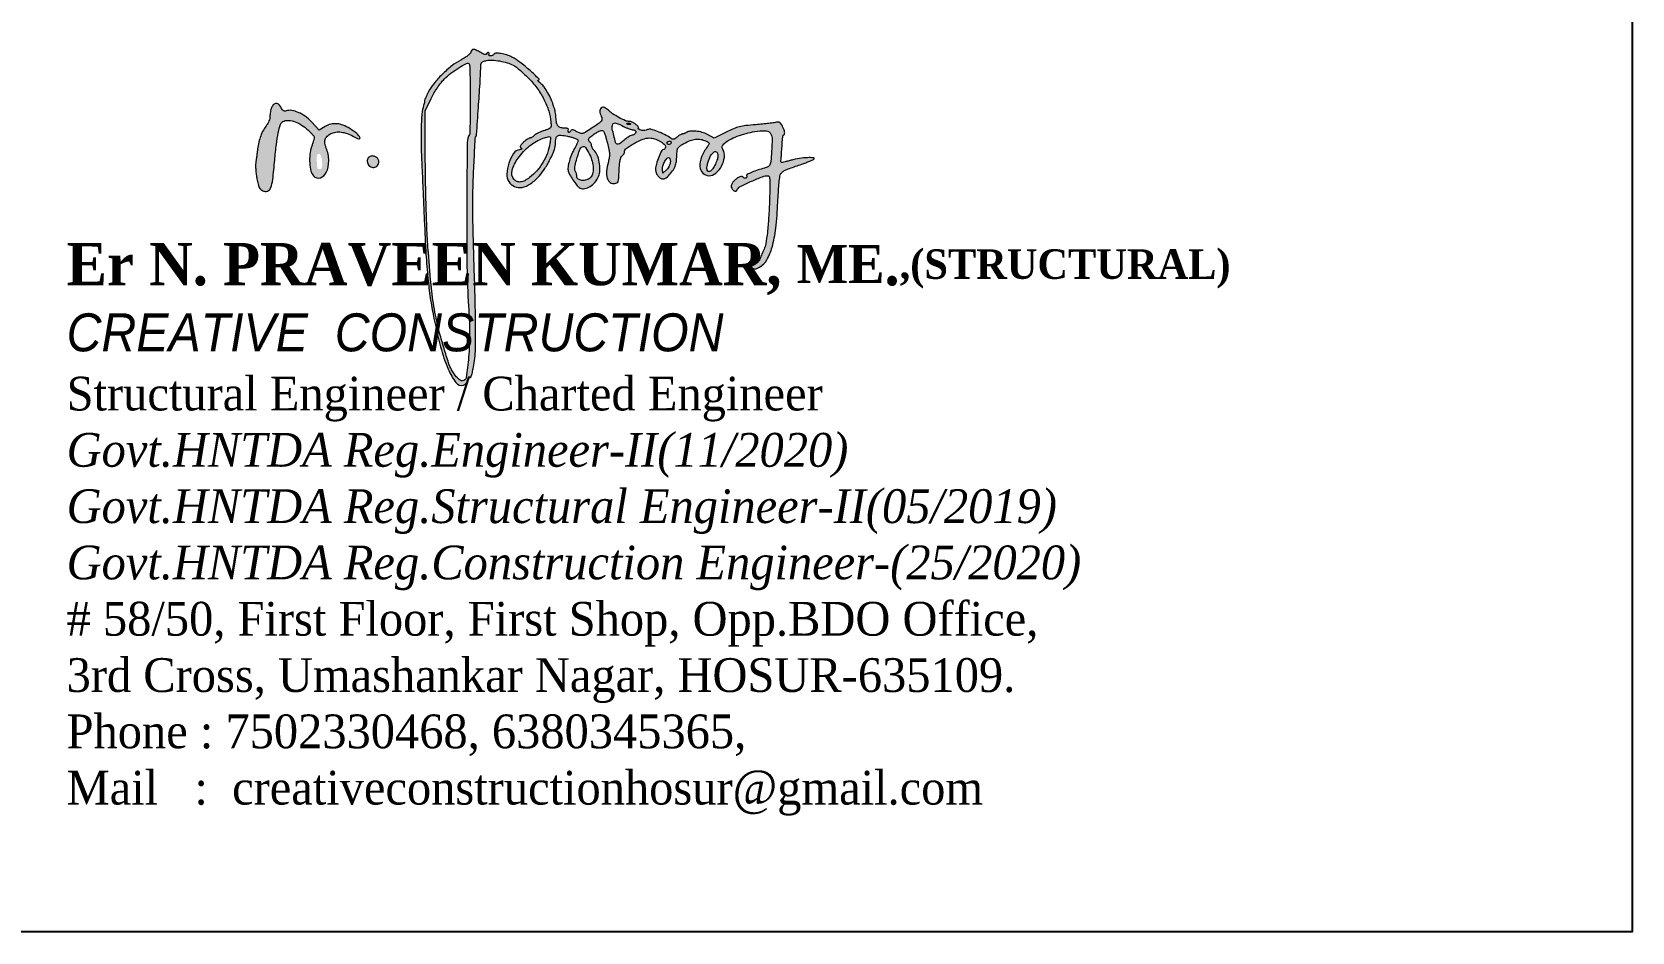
# Model space of a CAD drawing. Header units: metres. Extents: x -1560950 to -1560484, y 42726 to 42890.
# Drawn here: x -1560516.85 to -1560483.54, y 42771.28 to 42790.01 of the extents above; entities that cross this region are included whole.
import ezdxf

# ---------------------------------------------------------------- set-up
doc = ezdxf.new("R2010")
doc.units = ezdxf.units.M
doc.header["$LTSCALE"] = 750
doc.header["$MEASUREMENT"] = 0
doc.layers.get('0').update_dxf_attribs({"lineweight": 5})
doc.layers.add('FLOOR-GROUND', color=40, linetype='Continuous')
doc.layers.add('LOCATION_PLAN', color=7, linetype='Continuous', lineweight=0)
doc.styles.add('style1', font='romans.shx', dxfattribs={"width": 0.95, "height": 200})

# ---------------------------------------------------------------- blocks, each defined once
blk = doc.blocks.new('A$C22BC7C6B')
at = {"layer": 'FLOOR-GROUND', "ltscale": 0.25}
h = blk.add_hatch(color=215, dxfattribs=at)
h.dxf.hatch_style = 1
h.paths.add_polyline_path([(1.385, 15.39, -0.024363), (1.518, 15.89, -0.195166), (1.667, 16.07, -0.122927), (1.958, 16.143, -0.073481), (2.312, 16.091, -0.061312), (2.698, 15.922, -0.043716), (3.082, 15.646, -0.011654), (3.27, 15.476, -0.016507), (3.429, 15.315, -0.012583), (3.551, 15.177, -0.175888), (3.573, 15.116, -0.061547), (3.565, 15.05, -0.006493), (3.525, 14.899, -0.00795), (3.472, 14.721, -0.006301), (3.41, 14.53, 0.057403), (3.309, 14.065, 0.042048), (3.301, 13.536, 0.043), (3.376, 13.057, 0.124287), (3.532, 12.762, 0.288476), (3.945, 12.647, 0.217271), (4.308, 12.963, 0.110727), (4.46, 13.689, 0.095106), (4.302, 14.455, -0.057885), (4.219, 14.746, -0.120955), (4.237, 14.979, -0.127028), (4.36, 15.17, -0.067334), (4.592, 15.333, -0.085381), (4.885, 15.426, -0.065372), (5.222, 15.428, -0.057808), (5.586, 15.338, -0.043048), (5.961, 15.161, 0.056246), (6.29, 15.016, 0.651042), (6.359, 15.094, 0.116025), (6.164, 15.341, 0.027736), (5.735, 15.647, 0.049267), (5.334, 15.848, 0.071712), (4.949, 15.935, 0.078647), (4.582, 15.907, 0.074871), (4.235, 15.767), (3.874, 15.554), (3.399, 16.054, 0.044769), (3.014, 16.391, 0.054906), (2.599, 16.629, 0.063105), (2.202, 16.746, 0.11724), (1.869, 16.721, -0.080741), (1.771, 16.707, -0.136973), (1.692, 16.73, -0.107742), (1.624, 16.797, -0.038649), (1.558, 16.916, 0.101242), (1.424, 17.1, 0.187068), (1.255, 17.165, 0.195076), (1.091, 17.099, 0.109637), (0.97, 16.916, 0.028827), (0.933, 16.798, 0.016962), (0.902, 16.654, 0.017137), (0.88, 16.506, 0.027921), (0.873, 16.38, -0.057773), (0.858, 16.254, -0.03242), (0.813, 16.106, -0.031914), (0.748, 15.961, -0.044639), (0.67, 15.842, 0.040816), (0.473, 15.544, 0.034629), (0.314, 15.202, 0.032853), (0.197, 14.822, 0.028731), (0.124, 14.412, -0.001679), (0.098, 14.198, -0.001209), (0.067, 13.959, -0.00122), (0.037, 13.732, -0.002643), (0.012, 13.558, 0.039157), (0, 13.376, 0.014602), (0.01, 13.119, 0.014364), (0.038, 12.838, 0.016872), (0.081, 12.574, 0.014595), (0.153, 12.258, 0.05047), (0.225, 12.061, 0.079478), (0.315, 11.934, 0.09319), (0.435, 11.849, 0.191225), (0.721, 11.835, 0.221276), (0.917, 12.022, 0.064023), (1.044, 12.537, 0.007396), (1.165, 13.723, -0.009291), (1.265, 14.681, -0.021923)])
h.paths.add_polyline_path([(3.811, 14.092, -0.284834), (3.918, 14.077, -0.121705), (3.966, 14.012, -0.031605), (4.009, 13.887, -0.030223), (4.041, 13.735, -0.026816), (4.056, 13.574, -0.018804), (4.056, 13.381, -0.071407), (4.035, 13.262, -0.13978), (3.99, 13.197, -0.175285), (3.922, 13.173, -0.047882), (3.865, 13.178, -0.063404), (3.814, 13.195, -0.078644), (3.779, 13.219, -0.177919), (3.765, 13.248, -0.011684), (3.724, 13.734, -0.061099), (3.74, 14.001, -0.247541)], flags=16)
h.paths.add_polyline_path([(7.316, 13.927, 0.119256), (7.126, 13.973, 0.063258), (7.02, 13.959, 0.084958), (6.932, 13.92, 0.0895), (6.865, 13.855, 0.078839), (6.821, 13.768, 0.180532), (6.834, 13.508, 0.175612), (7.015, 13.316, 0.188584), (7.266, 13.292, 0.198377), (7.459, 13.445, 0.131431), (7.505, 13.626, 0.138603), (7.453, 13.801, 0.13394)])
h.paths.add_polyline_path([(14.336, 20.073, 0.080215), (14.436, 20.103, 0.053267), (14.489, 20.136, 0.088975), (14.525, 20.176, -0.267468), (14.644, 20.24, -0.033705), (14.948, 20.211, -0.036095), (15.299, 20.127, -0.03961), (15.623, 19.995, -0.048341), (16.103, 19.693, -0.017643), (16.721, 19.178, -0.013829), (17.256, 18.673, -0.668426), (17.214, 18.573, 0.589544), (17.206, 18.558, 0.046673), (17.24, 18.515, 0.027013), (17.306, 18.451, 0.012428), (17.397, 18.375, -0.076878), (17.578, 18.182, -0.018465), (17.811, 17.81, -0.019438), (18.019, 17.415, -0.056189), (18.12, 17.123, 0.021064), (18.133, 17.074, 0.008305), (18.155, 17.008, 0.008205), (18.182, 16.938, 0.015903), (18.225, 16.837, -0.016572), (18.263, 16.649, -0.012517), (18.286, 16.487, -0.012316), (18.301, 16.323, 0.026653), (18.342, 15.984, 0.115478), (18.421, 15.8, 0.164686), (18.557, 15.704, 0.071102), (18.779, 15.673, -0.024145), (18.891, 15.667, -0.040811), (18.983, 15.651, -0.067656), (19.064, 15.617, 0.038662), (19.05, 15.472, 0.189955), (19.073, 15.411, 0.405796), (19.115, 15.408, 0.074993), (19.173, 15.473, -0.105833), (19.266, 15.567, -0.14048), (19.398, 15.543, -0.014179), (19.576, 15.45, 0.038402), (19.778, 15.355, 0.147104), (19.915, 15.346, 0.081777), (20.077, 15.412, 0.007105), (20.452, 15.649, 0.007171), (20.892, 15.946, 0.067291), (21.06, 16.099, 0.178878), (21.106, 16.23, 0.120071), (21.066, 16.386, -0.094663), (20.971, 16.691, -0.250613), (21.052, 16.896, -0.282593), (21.256, 16.927, -0.106446), (21.502, 16.755, 0.061967), (21.745, 16.55, 0.021573), (22.14, 16.318, 0.019607), (22.543, 16.123, 0.103148), (22.782, 16.073, -0.113038), (22.949, 16.035, -0.044734), (23.153, 15.913, -0.043594), (23.316, 15.771, -0.342817), (23.326, 15.677, 0.422796), (23.346, 15.597, 0.086314), (23.5, 15.54, 0.061796), (23.711, 15.528, 0.106522), (23.88, 15.576, -0.190562), (24.072, 15.599, -0.023433), (24.482, 15.468, -0.027954), (24.922, 15.276, -0.038364), (25.292, 15.052, 0.057268), (25.387, 14.999, 0.137713), (25.467, 14.99, 0.11328), (25.549, 15.023, 0.03222), (25.658, 15.11, -0.024988), (25.744, 15.179, -0.023754), (25.837, 15.241, -0.034302), (25.961, 15.305, 0.047218), (26.049, 15.321, 0.019257), (26.118, 15.344, 0.019243), (26.185, 15.372, 0.031537), (26.239, 15.401, -0.117277), (26.482, 15.483, -0.046074), (26.838, 15.483, -0.044643), (27.216, 15.413, -0.060374), (27.538, 15.281), (27.935, 15.057), (28.679, 15.428, -0.016182), (29.127, 15.634, -0.0381), (29.475, 15.75, -0.033062), (29.865, 15.821, -0.009664), (30.473, 15.879, 0.004382), (30.891, 15.914, 0.005461), (31.277, 15.954, 0.004485), (31.602, 15.995, 0.041748), (31.739, 16.025, -0.082543), (31.857, 16.041, -0.158254), (31.947, 16.009, -0.097501), (32.028, 15.916, -0.020285), (32.13, 15.723, -0.020147), (32.2, 15.557, -0.050515), (32.234, 15.431, -0.11482), (32.225, 15.301, 0.27975), (32.124, 15.165, 0.004599), (32.061, 14.406, 0.003833), (32.009, 13.639, 0.521419), (32.086, 13.573, 0.001548), (32.27, 13.618, 0.002887), (32.458, 13.666, 0.001964), (32.673, 13.723, -0.028359), (33.14, 13.82, -0.025871), (33.631, 13.868, -0.032313), (33.991, 13.861, -0.649916), (34.018, 13.784, -0.082239), (33.95, 13.738, -0.007325), (33.76, 13.656, -0.009399), (33.529, 13.565, -0.007193), (33.273, 13.473, 0.003137), (32.531, 13.215, 0.031363), (32.229, 13.086, 0.081222), (32.069, 12.97, 0.104562), (31.971, 12.817, 0.063571), (31.934, 12.666, 0.004636), (31.891, 12.238, 0.006415), (31.851, 11.724, 0.004812), (31.82, 11.158, -0.016395), (31.694, 9.568, -0.040729), (31.471, 8.423, -0.058638), (31.148, 7.641, -0.143011), (30.708, 7.208, -0.019822), (30.538, 7.125, -0.070355), (30.422, 7.092, -0.115582), (30.334, 7.101, -0.115225), (30.258, 7.147, -0.119939), (30.206, 7.234, -0.198204), (30.27, 7.308, -0.024902), (30.391, 7.361, 0.075075), (30.5, 7.422, 0.047428), (30.606, 7.523, 0.044715), (30.698, 7.649, 0.0459), (30.766, 7.789, -0.006061), (30.82, 7.93, -0.005268), (30.88, 8.075, -0.005309), (30.937, 8.206, -0.015534), (30.98, 8.294, 0.081912), (31.088, 8.619, 0.011643), (31.182, 9.317, 0.011869), (31.261, 10.215, 0.006867), (31.315, 11.298, 0.002832), (31.341, 12.133, 0.023043), (31.332, 12.515, 0.057199), (31.296, 12.713, 0.329995), (31.216, 12.773, 0.092695), (30.882, 12.71, 0.01193), (30.207, 12.43, 0.009153), (29.534, 12.117, 0.157623), (29.361, 11.95, -0.041519), (29.291, 11.849, -0.362055), (29.193, 11.828, -0.054122), (29.116, 11.879, -0.094995), (29.011, 12.006, -0.14291), (28.981, 12.145, -0.121392), (29.029, 12.295, -0.058474), (29.156, 12.455, -0.040026), (29.332, 12.605, -0.067828), (29.502, 12.696, -0.101131), (29.641, 12.718, -0.246984), (29.727, 12.667, 0.096365), (29.757, 12.634, 0.20019), (29.841, 12.613, 0.101778), (29.881, 12.628, 0.19138), (29.934, 12.693, 0.240627), (29.927, 12.765, -0.448912), (29.947, 12.841, -0.01543), (30.247, 12.981, -0.022257), (30.614, 13.12, -0.020845), (30.999, 13.229, 0.064202), (31.221, 13.313, 0.167917), (31.336, 13.437, 0.079605), (31.395, 13.665, 0.007693), (31.442, 14.236, 0.018944), (31.465, 15.054, 0.174322), (31.343, 15.382, 0.22554), (31.058, 15.512, 0.033381), (30.412, 15.458, 0.028335), (29.881, 15.346, 0.025114), (29.344, 15.172, 0.025827), (28.878, 14.966, 0.07079), (28.583, 14.761, 0.033535), (28.482, 14.653, 0.101896), (28.436, 14.565, 0.126944), (28.434, 14.477, 0.066805), (28.472, 14.375, -0.153143), (28.561, 13.903, -0.093635), (28.391, 13.358, -0.096524), (28.04, 12.926, -0.175775), (27.618, 12.773, -0.205862), (27.243, 12.934, -0.179536), (27.074, 13.329, -0.110387), (27.175, 13.912, -0.060358), (27.532, 14.548, 0.027199), (27.626, 14.691, 0.251078), (27.628, 14.762, 0.168743), (27.568, 14.821, 0.011598), (27.349, 14.918, 0.073089), (27.046, 14.996, 0.070667), (26.73, 14.984, 0.059635), (26.386, 14.879, 0.033447), (25.998, 14.675, 0.032638), (25.832, 14.558, 0.086948), (25.737, 14.448, 0.093811), (25.688, 14.319, 0.042266), (25.673, 14.137, -0.014352), (25.669, 13.985, -0.009117), (25.655, 13.809, -0.009157), (25.636, 13.636, -0.016726), (25.613, 13.496, -0.085939), (25.506, 13.22, -0.039795), (25.281, 12.905, -0.03763), (25.026, 12.645, -0.182213), (24.836, 12.573, -0.138576), (24.667, 12.621, -0.090769), (24.515, 12.757, -0.082024), (24.409, 12.953, -0.082827), (24.373, 13.172, -0.07244), (24.418, 13.48, -0.025674), (24.567, 13.902, -0.018186), (24.748, 14.298, -0.283805), (24.869, 14.373, 0.144713), (24.909, 14.384, 0.099391), (24.943, 14.417, 0.083624), (24.965, 14.466, 0.066586), (24.973, 14.524, 0.218066), (24.897, 14.69, 0.047629), (24.634, 14.877, 0.04799), (24.311, 15.023, 0.084164), (24.023, 15.07, 0.091422), (23.6, 14.99, 0.035957), (23.062, 14.735, 0.03164), (22.589, 14.426, 0.255277), (22.474, 14.174, -0.054964), (22.43, 14.09, -0.036413), (22.383, 14.03, -0.035567), (22.327, 13.976, 0.135548), (22.26, 13.88, 0.036122), (22.21, 13.697, 0.027574), (22.173, 13.439, 0.011644), (22.152, 13.089, -0.006058), (22.129, 12.62, -0.063802), (22.092, 12.432, -0.171373), (22.02, 12.339, -0.108979), (21.89, 12.29, -0.192433), (21.607, 12.359, -0.167472), (21.43, 12.608, -0.09696), (21.389, 13.044, -0.040533), (21.495, 13.626, 0.027784), (21.551, 13.895, 0.049454), (21.563, 14.121, 0.039916), (21.53, 14.375, 0.012395), (21.441, 14.751, 0.008812), (21.368, 15.014, 0.011657), (21.291, 15.25, 0.009174), (21.218, 15.444, 0.102922), (21.174, 15.512, 0.230972), (21.11, 15.534, 0.05402), (20.997, 15.507, 0.040903), (20.85, 15.442, 0.020666), (20.677, 15.337, 0.018749), (20.42, 15.153, 0.094658), (20.303, 15.021, 0.231611), (20.295, 14.916, 0.186013), (20.389, 14.814, -0.082498), (20.444, 14.736, -0.088227), (20.473, 14.627, 0.108476), (20.486, 14.542, 0.033064), (20.528, 14.448, 0.031475), (20.59, 14.35, 0.032639), (20.662, 14.262, -0.105818), (20.851, 13.945, -0.051596), (20.957, 13.485, -0.051414), (20.966, 13.008, -0.098138), (20.861, 12.641, -0.074164), (20.623, 12.31, -0.080305), (20.305, 12.074, -0.096583), (19.981, 11.978, -0.183334), (19.722, 12.049, -0.070098), (19.56, 12.207, -0.016563), (19.337, 12.515, -0.01658), (19.135, 12.837, -0.069791), (19.049, 13.047, -0.101701), (19.037, 13.305, -0.031424), (19.122, 13.687, -0.030496), (19.272, 14.106, -0.032442), (19.469, 14.494, 0.02169), (19.549, 14.644, 0.029459), (19.607, 14.785, 0.029606), (19.639, 14.903, 0.193539), (19.629, 14.963, 0.157782), (19.578, 15.006, 0.015169), (19.422, 15.065, 0.018135), (19.227, 15.124, 0.01334), (19.008, 15.176, 0.024162), (18.603, 15.24, 0.160984), (18.407, 15.197, 0.215181), (18.305, 15.054, 0.046804), (18.274, 14.746, -0.089283), (18.203, 14.359, -0.024725), (17.955, 13.791, -0.025655), (17.63, 13.212, -0.041113), (17.289, 12.759, -0.05641), (16.757, 12.283, -0.108887), (16.234, 12.061, -0.149391), (15.776, 12.113, -0.146431), (15.421, 12.412, -0.165823), (15.303, 12.873, -0.061548), (15.438, 13.539, -0.062534), (15.723, 14.132, -0.216413), (16.073, 14.357, 0.019348), (16.18, 14.377, 0.159799), (16.222, 14.402, 1.232282), (16.211, 14.458, -0.383296), (16.123, 14.57, -0.104202), (16.193, 14.68, -0.017323), (16.332, 14.81, -0.017064), (16.452, 14.909, -0.020628), (16.571, 14.992, -0.026087), (16.709, 15.071, 0.145793), (16.788, 15.081, 0.039474), (16.852, 15.116, 0.037154), (16.917, 15.166, 0.038843), (16.974, 15.223, -0.084145), (17.052, 15.291, -0.021728), (17.198, 15.37, -0.021479), (17.375, 15.448, -0.02039), (17.561, 15.511, 0.013959), (17.853, 15.607, 0.134698), (17.959, 15.681, 0.167816), (18, 15.792, 0.024747), (17.995, 16.035, 0.059893), (17.864, 16.709, 0.041409), (17.565, 17.426, 0.039305), (17.13, 18.126, 0.039317), (16.591, 18.75, 0.009156), (16.328, 19, 0.010011), (16.064, 19.232, 0.009523), (15.831, 19.422, 0.04814), (15.689, 19.512, 0.048397), (15.327, 19.655, 0.027419), (14.868, 19.76, 0.02735), (14.413, 19.812, 0.065767), (14.076, 19.787, 0.030198), (13.87, 19.732, 0.16109), (13.777, 19.662, 0.12838), (13.734, 19.543, 0.016501), (13.716, 19.269, -0.007752), (13.675, 18.39, -0.001817), (13.578, 16.92, -0.000243), (13.463, 15.285, -0.120361), (13.432, 15.187, 0.125143), (13.384, 15.033, 0.00077), (13.311, 13.57, 0.003609), (13.253, 12.168, 0.00747), (13.232, 11.073, 0.005436), (13.236, 10.444, 0.00128), (13.257, 9.394, 0.001319), (13.288, 8.187, 0.001298), (13.325, 6.973, -0.002622), (13.381, 4.961, -0.00497), (13.402, 3.339, -0.004861), (13.393, 2.09, -0.036431), (13.34, 1.5, -0.005103), (13.255, 1.012, -0.01895), (13.187, 0.707, -0.022884), (13.126, 0.513, -0.315028), (13.069, 0.473, 0.181611), (13.033, 0.459, 0.08086), (12.975, 0.392, 0.055769), (12.925, 0.278, -0.072678), (12.886, 0.199, -0.049345), (12.822, 0.121, -0.049033), (12.743, 0.058, -0.068288), (12.661, 0.019, -0.32014), (12.205, 0.166, -0.058686), (11.738, 0.979, -0.0378), (11.271, 2.346, -0.014115), (10.819, 4.323, -0.01402), (10.624, 5.467, -0.012178), (10.483, 6.674, -0.009014), (10.371, 8.183, -0.003287), (10.266, 10.323, 0.000147), (10.222, 11.335, 0.000165), (10.179, 12.309, 0.000151), (10.143, 13.138, 0.00089), (10.122, 13.573, -0.007833), (10.081, 14.857, -0.014951), (10.094, 15.89, -0.017578), (10.156, 16.684, -0.064711), (10.277, 17.173, 0.057939), (10.284, 17.199, 0.04537), (10.287, 17.267, 0.051941), (10.279, 17.324, -0.008727), (10.348, 17.498, -0.010979), (10.425, 17.673, -0.007788), (10.519, 17.866, -0.054155), (10.851, 18.375, -0.027022), (11.37, 18.945, -0.026959), (11.957, 19.463, -0.046904), (12.501, 19.816, 0.020462), (12.718, 19.941, 0.025218), (12.909, 20.076, 0.024938), (13.055, 20.202, 0.138522), (13.106, 20.29, -0.111854), (13.172, 20.417, -0.227564), (13.272, 20.462, -0.105011), (13.433, 20.423, -0.016923), (13.72, 20.274, 0.020024), (13.855, 20.205, 0.038932), (13.969, 20.163, 0.058643), (14.048, 20.151, 0.352251), (14.072, 20.168, -0.214658), (14.104, 20.244, -0.095907), (14.138, 20.265, -0.351932), (14.242, 20.243, -0.147072), (14.223, 20.173, 0.131946), (14.212, 20.135, 0.262232), (14.258, 20.08, 0.102125)])
h.paths.add_polyline_path([(13.005, 19.581, -0.187628), (13.038, 19.505, -0.00194), (13.061, 18.915, -0.005891), (13.078, 18.228, -0.003752), (13.082, 17.428, -0.001823), (13.076, 16.63, -0.002898), (13.065, 15.946, -0.000657), (13.052, 15.348, -0.129666), (13.035, 15.29, 0.133232), (12.895, 14.794, 0.0012), (12.864, 10.891, 0.00448), (12.877, 7.238, 0.014642), (12.977, 4.823, -0.017041), (13.037, 3.208, -0.021385), (12.977, 1.711, -0.014866), (12.838, 0.479, -0.37316), (12.6, 0.273, -0.157604), (12.458, 0.319, -0.041744), (12.275, 0.476, -0.039203), (12.091, 0.694, -0.036806), (11.94, 0.942, -0.039275), (11.764, 1.362, -0.005668), (11.484, 2.246, -0.006957), (11.215, 3.18, -0.014163), (11.034, 3.923, -0.00906), (10.892, 4.647, -0.008994), (10.777, 5.377, -0.009069), (10.689, 6.105, -0.009589), (10.63, 6.823, 0.002099), (10.606, 7.169, 0.001601), (10.577, 7.552, 0.001598), (10.548, 7.906, 0.003743), (10.524, 8.173, -0.014432), (10.46, 9.073, -0.003014), (10.402, 10.654, -0.003154), (10.358, 12.494, -0.002943), (10.336, 14.378), (10.323, 16.733), (10.692, 17.478, -0.019808), (10.864, 17.795, -0.014726), (11.079, 18.13, -0.014943), (11.3, 18.435, -0.032341), (11.492, 18.653, -0.032215), (11.906, 19.015, -0.026105), (12.392, 19.35, -0.018713), (12.846, 19.606, -0.326156)], flags=16)
h.paths.add_polyline_path([(17.523, 15.05, -0.013969), (17.826, 15.149, -0.235087), (17.927, 15.131, -0.261357), (17.968, 15.041, -0.016924), (17.931, 14.748, -0.048798), (17.777, 14.151, -0.045639), (17.507, 13.582, -0.046013), (17.14, 13.074, -0.05126), (16.698, 12.663, -0.038886), (16.396, 12.469, -0.093409), (16.144, 12.389, -0.128181), (15.931, 12.418, -0.112681), (15.747, 12.548, -0.26167), (15.627, 13.082, -0.081593), (16.001, 13.847, -0.068726), (16.697, 14.587, -0.084349)], flags=16)
h.paths.add_polyline_path([(19.921, 14.537, -0.360095), (20.099, 14.488, -0.034056), (20.348, 14.072, -0.051969), (20.508, 13.657, -0.05923), (20.57, 13.235, -0.068455), (20.53, 12.873, -0.14836), (20.387, 12.636, -0.116285), (20.159, 12.51, -0.093879), (19.88, 12.486, -0.117798), (19.657, 12.564, -0.253296), (19.571, 12.719, 0.036188), (19.564, 12.807, 0.0261), (19.544, 12.904, 0.026505), (19.515, 12.994, 0.050508), (19.481, 13.063, -0.13057), (19.453, 13.152, -0.035129), (19.457, 13.302, -0.030056), (19.487, 13.492, -0.017987), (19.543, 13.713, -0.014922), (19.756, 14.36, -0.203774)], flags=16)
h.paths.add_polyline_path([(21.943, 15.977, -0.034284), (22.423, 15.773, 0.01656), (22.586, 15.696, 0.017107), (22.753, 15.632, 0.017081), (22.9, 15.585, 0.067227), (22.994, 15.573, -0.156654), (23.126, 15.531, -0.284324), (23.167, 15.43, -0.192107), (23.097, 15.311, -0.102075), (22.94, 15.236, 0.053816), (22.832, 15.196, 0.022666), (22.696, 15.121, 0.022116), (22.556, 15.026, 0.026843), (22.435, 14.925, -0.023828), (22.232, 14.755, -0.101183), (22.09, 14.686, -0.230096), (21.995, 14.706, -0.165192), (21.933, 14.798, -0.01009), (21.73, 15.63, -0.17295), (21.764, 15.905, -0.376367)], flags=16)
h.paths.add_polyline_path([(22.64, 15.959, -0.018893), (22.715, 15.965, -0.02849), (22.784, 15.964, -0.092497), (22.84, 15.945, -0.517751), (22.846, 15.912, -0.126454), (22.813, 15.893, -0.060344), (22.765, 15.885, -0.054161), (22.709, 15.889, -0.051393), (22.654, 15.904, -0.068229), (22.603, 15.934, -0.241651)], flags=16)
h.paths.add_polyline_path([(25.119, 14.843, -0.080552), (25.169, 14.865, -0.062278), (25.229, 14.873, -0.09109), (25.303, 14.855, -0.310716), (25.334, 14.811, -0.139169), (25.323, 14.773, -0.060812), (25.292, 14.735, -0.05103), (25.252, 14.702, -0.053229), (25.208, 14.68, -0.118808), (25.154, 14.674, -0.162303), (25.101, 14.702, -0.096318), (25.08, 14.735, -0.144781), (25.075, 14.794, -0.13885)], flags=16)
h.paths.add_polyline_path([(25.134, 13.252, 0.037663), (25.207, 13.38, 0.038775), (25.257, 13.511, 0.071955), (25.273, 13.623, 0.037227), (25.266, 13.719, 0.055982), (25.244, 13.799, 0.073461), (25.213, 13.855, 0.230177), (25.175, 13.873, 0.224036), (25.047, 13.812, 0.049463), (24.908, 13.605, 0.049935), (24.806, 13.357, 0.108612), (24.79, 13.154), (24.823, 12.923), (25.048, 13.148, 0.048154)], flags=16)
h.paths.add_polyline_path([(27.725, 13.973, -0.114608), (27.938, 14.22, -0.372938), (28.094, 14.207, -0.195774), (28.173, 14.013, -0.079379), (28.136, 13.785, -0.030075), (28.017, 13.484, -0.029432), (27.866, 13.203, -0.099251), (27.724, 13.052, -0.215986), (27.604, 13.028, -0.26313), (27.521, 13.105, -0.109228), (27.503, 13.299, -0.041754), (27.559, 13.565, -0.048261)], flags=16)
at = {"color": 215}
for points in [[(13.106, 20.29, -0.138522), (13.055, 20.202, -0.024937), (12.909, 20.076, -0.025218), (12.718, 19.941, -0.020462), (12.501, 19.816, 0.046904), (11.957, 19.463, 0.026959), (11.37, 18.945, 0.027022), (10.851, 18.375, 0.054153), (10.519, 17.866, 0.00779), (10.425, 17.673, 0.010974), (10.348, 17.498, 0.007402), (10.289, 17.35, 0.132114), (10.284, 17.3, -0.030029), (10.287, 17.267, -0.02398), (10.287, 17.231, -0.024578), (10.284, 17.197, -0.054685), (10.277, 17.173, 0.064711), (10.156, 16.684, 0.017578), (10.094, 15.89, 0.014951), (10.081, 14.857, 0.007833), (10.122, 13.573, -0.00089), (10.143, 13.138, -0.000151), (10.179, 12.309, -0.000165), (10.222, 11.335, -0.000147), (10.266, 10.323, 0.003287), (10.371, 8.183, 0.009014), (10.483, 6.674, 0.012179), (10.624, 5.467, 0.014018), (10.819, 4.323, 0.014116), (11.271, 2.346, 0.0378), (11.738, 0.979, 0.058686), (12.205, 0.166, 0.320138), (12.661, 0.019, 0.06829), (12.743, 0.058, 0.049033), (12.822, 0.121, 0.049345), (12.886, 0.199, 0.072678), (12.925, 0.278, -0.035891), (12.954, 0.352, -0.046403), (12.992, 0.416, -0.054021), (13.033, 0.459, -0.181611), (13.069, 0.473, 0.315028), (13.126, 0.513, 0.022884), (13.187, 0.707, 0.01895), (13.255, 1.012, 0.005103), (13.34, 1.5, 0.036431), (13.393, 2.09, 0.004861), (13.402, 3.339, 0.00497), (13.381, 4.961, 0.002622), (13.325, 6.973, -0.001298), (13.288, 8.187, -0.001319), (13.257, 9.394, -0.001281), (13.236, 10.444, -0.005437), (13.232, 11.073, -0.007469), (13.253, 12.168, -0.003609), (13.311, 13.57, -0.00077), (13.384, 15.033, -0.125143), (13.432, 15.187, 0.120361), (13.463, 15.285, 0.000243), (13.578, 16.92, 0.001817), (13.675, 18.39, 0.007752), (13.716, 19.269, -0.016501), (13.734, 19.543, -0.12838), (13.777, 19.662, -0.16109), (13.87, 19.732, -0.030196), (14.076, 19.787, -0.06577), (14.413, 19.812, -0.027353), (14.868, 19.76, -0.027416), (15.327, 19.655, -0.048397), (15.689, 19.512, -0.04814), (15.831, 19.422, -0.009525), (16.064, 19.232, -0.010009), (16.328, 19, -0.009156), (16.591, 18.75, -0.039317), (17.13, 18.126, -0.039301), (17.565, 17.426, -0.041413), (17.864, 16.709, -0.059894), (17.995, 16.035, -0.024746), (18, 15.792, -0.167815), (17.959, 15.681, -0.134698), (17.853, 15.607, -0.013959), (17.561, 15.511, 0.020393), (17.375, 15.448, 0.021479), (17.198, 15.37, 0.021724), (17.052, 15.291, 0.084144), (16.974, 15.223, -0.038843), (16.917, 15.166, -0.03715), (16.852, 15.116, -0.039478), (16.788, 15.081, -0.097406), (16.736, 15.07, 0.116377), (16.675, 15.053, 0.019733), (16.571, 14.992, 0.020628), (16.452, 14.909, 0.017065), (16.332, 14.81, 0.017322), (16.193, 14.68, 0.085441), (16.132, 14.592, 0.200446), (16.129, 14.527, 0.167898), (16.173, 14.473, -0.069289), (16.221, 14.433, -0.38062), (16.222, 14.402, -0.159799), (16.18, 14.377, -0.019348), (16.073, 14.357, 0.216413), (15.723, 14.132, 0.06253), (15.438, 13.539, 0.061552), (15.303, 12.873, 0.165823), (15.421, 12.412, 0.146431), (15.776, 12.113, 0.149391), (16.234, 12.061, 0.108887), (16.757, 12.283, 0.05641), (17.289, 12.759, 0.041113), (17.63, 13.212, 0.025659), (17.955, 13.791, 0.024721), (18.203, 14.359, 0.089283), (18.274, 14.746, -0.046804), (18.305, 15.054, -0.215182), (18.407, 15.197, -0.160984), (18.603, 15.24, -0.024162), (19.008, 15.176, -0.01334), (19.227, 15.124, -0.018129), (19.422, 15.065, -0.015175), (19.578, 15.006, -0.157782), (19.629, 14.963, -0.193539), (19.639, 14.903, -0.029609), (19.607, 14.785, -0.02946), (19.549, 14.644, -0.021688), (19.469, 14.494, 0.032435), (19.272, 14.106, 0.030503), (19.122, 13.687, 0.031424), (19.037, 13.305, 0.1017), (19.049, 13.047, 0.069792), (19.135, 12.837, 0.01658), (19.337, 12.515, 0.016563), (19.56, 12.207, 0.070098), (19.722, 12.049, 0.183333), (19.981, 11.978, 0.096583), (20.305, 12.074, 0.0803), (20.623, 12.31, 0.074168), (20.861, 12.641, 0.098139), (20.966, 13.008, 0.051414), (20.957, 13.485, 0.051596), (20.851, 13.945, 0.105819), (20.662, 14.262, -0.032639), (20.59, 14.35, -0.031474), (20.528, 14.448, -0.033065), (20.486, 14.542, -0.090608), (20.473, 14.613, 0.060279), (20.466, 14.674, 0.050904), (20.444, 14.736, 0.053185), (20.411, 14.788, 0.090349), (20.373, 14.823, -0.161514), (20.295, 14.916, -0.231612), (20.303, 15.021, -0.094658), (20.42, 15.153, -0.018749), (20.677, 15.337, -0.020665), (20.85, 15.442, -0.040904), (20.997, 15.507, -0.054019), (21.11, 15.534, -0.230971), (21.174, 15.512, -0.102922), (21.218, 15.444, -0.009174), (21.291, 15.25, -0.011657), (21.368, 15.014, -0.008832), (21.442, 14.751, -0.012376), (21.53, 14.375, -0.039916), (21.563, 14.121, -0.049454), (21.551, 13.895, -0.027784), (21.495, 13.626, 0.040533), (21.389, 13.044, 0.09696), (21.43, 12.608, 0.167472), (21.607, 12.359, 0.192434), (21.89, 12.29, 0.108979), (22.02, 12.339, 0.171373), (22.092, 12.432, 0.063802), (22.129, 12.62, 0.006058), (22.152, 13.089, -0.011644), (22.173, 13.439, -0.027574), (22.21, 13.697, -0.036122), (22.26, 13.88, -0.135548), (22.327, 13.976, 0.035567), (22.383, 14.03, 0.036413), (22.43, 14.09, 0.03896), (22.463, 14.148, 0.109057), (22.473, 14.194, -0.23672), (22.589, 14.426, -0.03164), (23.062, 14.735, -0.035957), (23.6, 14.99, -0.091421), (24.023, 15.07, -0.084164), (24.311, 15.023, -0.04799), (24.634, 14.877, -0.047629), (24.897, 14.69, -0.218066), (24.973, 14.524, -0.066586), (24.965, 14.466, -0.083625), (24.943, 14.417, -0.099391), (24.909, 14.384, -0.144713), (24.869, 14.373, 0.283805), (24.748, 14.298, 0.018186), (24.567, 13.902, 0.025674), (24.418, 13.48, 0.07244), (24.373, 13.172, 0.082827), (24.409, 12.953, 0.082025), (24.515, 12.757, 0.090768), (24.667, 12.621, 0.138576), (24.836, 12.573, 0.182213), (25.026, 12.645, 0.03763), (25.281, 12.905, 0.039795), (25.506, 13.22, 0.085939), (25.613, 13.496, 0.016726), (25.636, 13.636, 0.009157), (25.655, 13.809, 0.009117), (25.669, 13.985, 0.014352), (25.673, 14.137, -0.042266), (25.688, 14.319, -0.093818), (25.737, 14.448, -0.086942), (25.832, 14.558, -0.032638), (25.998, 14.675, -0.033447), (26.386, 14.879, -0.059635), (26.73, 14.984, -0.070661), (27.046, 14.996, -0.073097), (27.349, 14.918, -0.011598), (27.568, 14.821, -0.168742), (27.628, 14.762, -0.251079), (27.626, 14.691, -0.027199), (27.532, 14.548, 0.060358), (27.175, 13.912, 0.110387), (27.074, 13.329, 0.179537), (27.243, 12.934, 0.20586), (27.618, 12.773, 0.175775), (28.04, 12.926, 0.096524), (28.391, 13.358, 0.093635), (28.561, 13.903, 0.153143), (28.472, 14.375, -0.066805), (28.434, 14.477, -0.126944), (28.436, 14.565, -0.101896), (28.482, 14.653, -0.033535), (28.583, 14.761, -0.07079), (28.878, 14.966, -0.025827), (29.344, 15.172, -0.025114), (29.881, 15.346, -0.028338), (30.412, 15.458, -0.033378), (31.058, 15.512, -0.225539), (31.343, 15.382, -0.174323), (31.465, 15.054, -0.018945), (31.442, 14.236, -0.007693), (31.395, 13.665, -0.079605), (31.336, 13.437, -0.167917), (31.221, 13.313, -0.064202), (30.999, 13.229, 0.020851), (30.613, 13.12, 0.022247), (30.247, 12.981, 0.015432), (29.947, 12.841, 0.439315), (29.927, 12.767, -0.117248), (29.938, 12.732, -0.100562), (29.934, 12.693, -0.092826), (29.914, 12.656, -0.08339), (29.881, 12.628, -0.101778), (29.841, 12.613, -0.098549), (29.797, 12.615, -0.097276), (29.757, 12.634, -0.096365), (29.727, 12.667, 0.246984), (29.641, 12.718, 0.101131), (29.502, 12.696, 0.067828), (29.332, 12.605, 0.040026), (29.156, 12.455, 0.058474), (29.029, 12.295, 0.121392), (28.981, 12.145, 0.142911), (29.011, 12.006, 0.094994), (29.116, 11.879, 0.054122), (29.193, 11.828, 0.192555), (29.251, 11.822, 0.1634), (29.303, 11.858, 0.036783), (29.361, 11.95, -0.157622), (29.534, 12.117, -0.009153), (30.207, 12.43, -0.01193), (30.882, 12.71, -0.092695), (31.216, 12.773, -0.329995), (31.296, 12.713, -0.057199), (31.332, 12.515, -0.023043), (31.341, 12.133, -0.002832), (31.315, 11.298, -0.006867), (31.261, 10.215, -0.011868), (31.182, 9.317, -0.011644), (31.088, 8.619, -0.081912), (30.98, 8.294, 0.015534), (30.937, 8.206, 0.005308), (30.88, 8.075, 0.00527), (30.82, 7.93, 0.00606), (30.766, 7.789, -0.0459), (30.698, 7.649, -0.044716), (30.606, 7.523, -0.047428), (30.5, 7.422, -0.075075), (30.391, 7.361, 0.024902), (30.27, 7.308, 0.13884), (30.218, 7.261, 0.25158), (30.215, 7.209, 0.089133), (30.258, 7.147, 0.115225), (30.334, 7.101, 0.115583), (30.422, 7.092, 0.070355), (30.538, 7.125, 0.019822), (30.708, 7.208, 0.143011), (31.148, 7.641, 0.058638), (31.471, 8.423, 0.040729), (31.694, 9.568, 0.016395), (31.82, 11.158, -0.004812), (31.851, 11.724, -0.006415), (31.891, 12.238, -0.004636), (31.934, 12.666, -0.063571), (31.971, 12.817, -0.104561), (32.069, 12.97, -0.081223), (32.229, 13.086, -0.031363), (32.531, 13.215, -0.003137), (33.273, 13.473, 0.007193), (33.529, 13.565, 0.009398), (33.76, 13.656, 0.007325), (33.95, 13.738, 0.082239), (34.018, 13.784, 0.649916), (33.991, 13.861, 0.032313), (33.631, 13.868, 0.025871), (33.14, 13.82, 0.028359), (32.673, 13.723, -0.001964), (32.459, 13.666, -0.002887), (32.27, 13.618, -0.001357), (32.108, 13.579, -0.053554), (32.072, 13.574, -0.438578), (32.009, 13.639, -0.003833), (32.061, 14.406, -0.004599), (32.124, 15.165, -0.233396), (32.2, 15.288, 0.216699), (32.234, 15.34, 0.079408), (32.234, 15.431, 0.050515), (32.2, 15.557, 0.020148), (32.13, 15.723, 0.020284), (32.028, 15.916, 0.097501), (31.947, 16.009, 0.158254), (31.857, 16.041, 0.082543), (31.739, 16.025, -0.041748), (31.602, 15.995, -0.004469), (31.278, 15.954, -0.005478), (30.891, 15.914, -0.004381), (30.473, 15.879, 0.009664), (29.865, 15.821, 0.033062), (29.475, 15.75, 0.038101), (29.127, 15.634, 0.016182), (28.679, 15.428), (27.935, 15.057), (27.538, 15.281, 0.060375), (27.216, 15.413, 0.044643), (26.838, 15.483, 0.046074), (26.482, 15.483, 0.117277), (26.239, 15.401, -0.031536), (26.185, 15.372, -0.019243), (26.118, 15.344, -0.019257), (26.049, 15.321, -0.03212), (25.989, 15.308, 0.073253), (25.924, 15.288, 0.02448), (25.837, 15.241, 0.023761), (25.744, 15.179, 0.024981), (25.658, 15.11, -0.03222), (25.549, 15.023, -0.113281), (25.467, 14.99, -0.137713), (25.387, 14.999, -0.057268), (25.292, 15.052, 0.038364), (24.922, 15.276, 0.027954), (24.482, 15.468, 0.023433), (24.072, 15.599, 0.190562), (23.88, 15.576, -0.106522), (23.711, 15.528, -0.061796), (23.5, 15.54, -0.086314), (23.346, 15.597, -0.422795), (23.326, 15.677, 0.342818), (23.316, 15.771, 0.043594), (23.153, 15.913, 0.044734), (22.949, 16.035, 0.113038), (22.782, 16.073, -0.103148), (22.543, 16.123, -0.019596), (22.14, 16.318, -0.021585), (21.745, 16.55, -0.061967), (21.502, 16.755, 0.106446), (21.256, 16.927, 0.282593), (21.052, 16.896, 0.250613), (20.971, 16.691, 0.094663), (21.066, 16.386, -0.120071), (21.106, 16.23, -0.178878), (21.06, 16.099, -0.067291), (20.892, 15.946, -0.007168), (20.453, 15.65, -0.007108), (20.077, 15.412, -0.081777), (19.915, 15.346, -0.147104), (19.778, 15.355, -0.038402), (19.576, 15.45, 0.014179), (19.398, 15.543, 0.100376), (19.305, 15.568, 0.188886), (19.238, 15.546, 0.077411), (19.173, 15.473, -0.074993), (19.115, 15.408, -0.405795), (19.073, 15.411, -0.189955), (19.05, 15.472, -0.033503), (19.061, 15.598, 0.325954), (19.046, 15.627, 0.051873), (18.983, 15.651, 0.040811), (18.891, 15.667, 0.024145), (18.779, 15.673, -0.071102), (18.557, 15.704, -0.164686), (18.421, 15.8, -0.115478), (18.342, 15.984, -0.026653), (18.301, 16.323, 0.01233), (18.286, 16.487, 0.012504), (18.263, 16.649, 0.012372), (18.235, 16.789, 0.048995), (18.208, 16.873, -0.010158), (18.182, 16.938, -0.008203), (18.155, 17.008, -0.008305), (18.133, 17.074, -0.021064), (18.12, 17.123, 0.05619), (18.019, 17.415, 0.019438), (17.811, 17.81, 0.018465), (17.578, 18.182, 0.076878), (17.397, 18.375, -0.012428), (17.306, 18.451, -0.027013), (17.24, 18.515, -0.046673), (17.206, 18.558, -0.589545), (17.214, 18.573, 0.668426), (17.256, 18.673, 0.013829), (16.721, 19.178, 0.017643), (16.103, 19.693, 0.048343), (15.623, 19.995, 0.039605), (15.299, 20.127, 0.036097), (14.948, 20.211, 0.033705), (14.644, 20.24, 0.267469), (14.525, 20.176, -0.088974), (14.489, 20.136, -0.053267), (14.436, 20.103, -0.051151), (14.373, 20.08, -0.061318), (14.311, 20.073, -0.069308), (14.258, 20.08, -0.14379), (14.223, 20.102, -0.190139), (14.212, 20.135, -0.131946), (14.223, 20.173, 0.082592), (14.239, 20.211, 0.161196), (14.235, 20.243, 0.182303), (14.214, 20.265, 0.108972), (14.179, 20.273, 0.091677), (14.138, 20.265, 0.095907), (14.104, 20.244, 0.099472), (14.081, 20.212, 0.106922), (14.073, 20.174, -0.426486), (14.048, 20.151, -0.058643), (13.969, 20.163, -0.038932), (13.855, 20.205, -0.020024), (13.72, 20.274, 0.016923), (13.433, 20.423, 0.105011), (13.272, 20.462, 0.227565), (13.172, 20.417, 0.111854)], [(13.082, 17.428, -0.001824), (13.076, 16.63, -0.002897), (13.065, 15.946, -0.000657), (13.052, 15.348, -0.129666), (13.035, 15.29, 0.133232), (12.895, 14.794, 0.0012), (12.864, 10.891, 0.00448), (12.877, 7.238, 0.014642), (12.977, 4.823, -0.017041), (13.037, 3.208, -0.021385), (12.977, 1.711, -0.014866), (12.838, 0.479, -0.37316), (12.6, 0.273, -0.157604), (12.458, 0.319, -0.041744), (12.275, 0.476, -0.039202), (12.091, 0.694, -0.036807), (11.94, 0.942, -0.039275), (11.764, 1.362, -0.005669), (11.484, 2.246, -0.006956), (11.214, 3.18, -0.014161), (11.034, 3.923, -0.009057), (10.893, 4.647, -0.008998), (10.777, 5.377, -0.009069), (10.689, 6.105, -0.009589), (10.63, 6.823, 0.002099), (10.606, 7.169, 0.001591), (10.578, 7.549, 0.001608), (10.548, 7.906, 0.003744), (10.524, 8.173, -0.014432), (10.46, 9.073, -0.003014), (10.402, 10.654, -0.003154), (10.358, 12.494, -0.002943), (10.336, 14.378), (10.323, 16.733), (10.692, 17.478, -0.019809), (10.864, 17.795, -0.014728), (11.079, 18.13, -0.01494), (11.3, 18.435, -0.032341), (11.492, 18.653, -0.032215), (11.906, 19.015, -0.026105), (12.392, 19.35, -0.018713), (12.846, 19.606, -0.326156), (13.005, 19.581, -0.187628), (13.038, 19.505, -0.00194), (13.061, 18.915, -0.005891), (13.078, 18.228, -0.003752)], [(0.97, 16.916, 0.028827), (0.933, 16.798, 0.01706), (0.902, 16.653, 0.01704), (0.88, 16.506, 0.027922), (0.873, 16.38, -0.057774), (0.858, 16.254, -0.03242), (0.813, 16.106, -0.031914), (0.748, 15.961, -0.044638), (0.67, 15.842, 0.040816), (0.473, 15.544, 0.034629), (0.314, 15.202, 0.032853), (0.197, 14.822, 0.028731), (0.124, 14.412, -0.001679), (0.098, 14.198, -0.001209), (0.067, 13.959, -0.00122), (0.037, 13.732, -0.002643), (0.012, 13.558, 0.039157), (0, 13.376, 0.014602), (0.01, 13.119, 0.014364), (0.038, 12.838, 0.016871), (0.081, 12.574, 0.014595), (0.153, 12.258, 0.05047), (0.225, 12.061, 0.079477), (0.315, 11.934, 0.093191), (0.435, 11.849, 0.191225), (0.721, 11.835, 0.221277), (0.917, 12.022, 0.064023), (1.044, 12.537, 0.007396), (1.165, 13.723, -0.009291), (1.265, 14.681, -0.021923), (1.385, 15.39, -0.024363), (1.518, 15.89, -0.195167), (1.667, 16.07, -0.122927), (1.958, 16.143, -0.073481), (2.312, 16.091, -0.061312), (2.698, 15.922, -0.043716), (3.082, 15.646, -0.011655), (3.27, 15.476, -0.01649), (3.429, 15.316, -0.012597), (3.551, 15.177, -0.175888), (3.573, 15.116, -0.061547), (3.565, 15.05, -0.006493), (3.525, 14.899, -0.007951), (3.472, 14.721, -0.006301), (3.41, 14.53, 0.057402), (3.309, 14.065, 0.042047), (3.301, 13.536, 0.043002), (3.376, 13.057, 0.124287), (3.532, 12.762, 0.288476), (3.945, 12.647, 0.21727), (4.308, 12.963, 0.110727), (4.46, 13.689, 0.095106), (4.302, 14.455, -0.057885), (4.219, 14.746, -0.120955), (4.237, 14.979, -0.127028), (4.36, 15.17, -0.067334), (4.592, 15.333, -0.085381), (4.885, 15.426, -0.065373), (5.222, 15.428, -0.057808), (5.586, 15.338, -0.043047), (5.961, 15.161, 0.056246), (6.29, 15.016, 0.651042), (6.359, 15.094, 0.116025), (6.164, 15.341, 0.027735), (5.735, 15.647, 0.049269), (5.334, 15.848, 0.071712), (4.949, 15.935, 0.078652), (4.582, 15.907, 0.074866), (4.235, 15.767), (3.874, 15.554), (3.399, 16.054, 0.044769), (3.014, 16.391, 0.054906), (2.599, 16.629, 0.063106), (2.202, 16.746, 0.11724), (1.869, 16.721, -0.080741), (1.771, 16.707, -0.136972), (1.692, 16.73, -0.107742), (1.624, 16.797, -0.038649), (1.558, 16.916, 0.101242), (1.424, 17.1, 0.187069), (1.255, 17.165, 0.195075), (1.091, 17.099, 0.109637)], [(22.423, 15.773, 0.01656), (22.586, 15.696, 0.017105), (22.753, 15.632, 0.017084), (22.9, 15.585, 0.067227), (22.994, 15.573, -0.156654), (23.126, 15.531, -0.284324), (23.167, 15.43, -0.192107), (23.097, 15.311, -0.102075), (22.94, 15.236, 0.053817), (22.832, 15.196, 0.022669), (22.696, 15.121, 0.022113), (22.556, 15.026, 0.026844), (22.435, 14.925, -0.023828), (22.232, 14.755, -0.101183), (22.09, 14.686, -0.230096), (21.995, 14.706, -0.165192), (21.933, 14.798, -0.01009), (21.73, 15.63, -0.17295), (21.764, 15.905, -0.376367), (21.943, 15.977, -0.034284)], [(22.846, 15.912, -0.126455), (22.813, 15.893, -0.060344), (22.765, 15.885, -0.05415), (22.709, 15.889, -0.051402), (22.654, 15.904, -0.054073), (22.613, 15.927, -0.470617), (22.611, 15.945, -0.168741), (22.64, 15.959, -0.018894), (22.715, 15.965, -0.028489), (22.784, 15.964, -0.077125), (22.832, 15.953, -0.208169), (22.85, 15.934, -0.296942)], [(17.931, 14.748, -0.048799), (17.777, 14.151, -0.045662), (17.506, 13.581, -0.045992), (17.14, 13.074, -0.051257), (16.698, 12.663, -0.038886), (16.396, 12.469, -0.093409), (16.144, 12.389, -0.128177), (15.931, 12.418, -0.112678), (15.747, 12.548, -0.261676), (15.627, 13.082, -0.081593), (16.001, 13.847, -0.068727), (16.697, 14.587, -0.084347), (17.523, 15.05, -0.013969), (17.826, 15.149, -0.235087), (17.927, 15.131, -0.261357), (17.968, 15.041, -0.016924)], [(25.323, 14.773, -0.06081), (25.292, 14.735, -0.051032), (25.252, 14.702, -0.053229), (25.208, 14.68, -0.089642), (25.167, 14.673, -0.105429), (25.131, 14.68, -0.099231), (25.101, 14.702, -0.096318), (25.08, 14.735, -0.092995), (25.073, 14.773, -0.153634), (25.085, 14.811, -0.097988), (25.119, 14.843, -0.080552), (25.169, 14.865, -0.062283), (25.229, 14.873, -0.066118), (25.284, 14.865, -0.138808), (25.321, 14.843, -0.191142), (25.334, 14.811, -0.139169)], [(6.821, 13.768, 0.180531), (6.834, 13.508, 0.175614), (7.015, 13.316, 0.188578), (7.266, 13.292, 0.198385), (7.459, 13.445, 0.131417), (7.505, 13.626, 0.138632), (7.453, 13.801, 0.133926), (7.316, 13.927, 0.119256), (7.126, 13.973, 0.063258), (7.02, 13.959, 0.084957), (6.932, 13.92, 0.089501), (6.865, 13.855, 0.078838)], [(20.348, 14.072, -0.051967), (20.508, 13.657, -0.05923), (20.57, 13.235, -0.068454), (20.53, 12.873, -0.148353), (20.387, 12.636, -0.116289), (20.159, 12.51, -0.09388), (19.88, 12.486, -0.117798), (19.657, 12.564, -0.253296), (19.571, 12.719, 0.036188), (19.564, 12.807, 0.026089), (19.544, 12.904, 0.026517), (19.515, 12.994, 0.050508), (19.481, 13.063, -0.13057), (19.453, 13.152, -0.035128), (19.457, 13.302, -0.030056), (19.487, 13.492, -0.017987), (19.543, 13.713, -0.014922), (19.756, 14.36, -0.203774), (19.921, 14.537, -0.360095), (20.099, 14.488, -0.034057)], [(25.273, 13.623, -0.071956), (25.257, 13.511, -0.038781), (25.207, 13.38, -0.037657), (25.134, 13.252, -0.048154), (25.048, 13.148), (24.823, 12.923), (24.79, 13.154, -0.108613), (24.806, 13.357, -0.049933), (24.908, 13.605, -0.049465), (25.047, 13.812, -0.224036), (25.175, 13.873, -0.230177), (25.213, 13.855, -0.073461), (25.244, 13.799, -0.055982), (25.266, 13.719, -0.037227)], [(28.173, 14.013, -0.079379), (28.136, 13.785, -0.030075), (28.017, 13.484, -0.029432), (27.866, 13.203, -0.099251), (27.724, 13.052, -0.215987), (27.604, 13.028, -0.263129), (27.521, 13.105, -0.109229), (27.503, 13.299, -0.041754), (27.559, 13.565, -0.048261), (27.725, 13.973, -0.114608), (27.938, 14.22, -0.372939), (28.094, 14.207, -0.195774)]]:
    blk.add_lwpolyline(points, format="xyb", close=True, dxfattribs=at)

msp = doc.modelspace()

# ---------------------------------------------------------------- linework, layer by layer
at = {"color": 7, "lineweight": -3, "ltscale": 5}
msp.add_lwpolyline([(-1560524.20867, 42831.61163), (-1560483.53553, 42831.61163), (-1560483.53553, 42771.27671), (-1560524.20867, 42771.27671)], close=True, dxfattribs=at)
at = {"layer": 'LOCATION_PLAN'}
msp.add_lwpolyline([(-1560483.53553, 42771.27671), (-1560646.02836, 42771.27671), (-1560646.02836, 42890.41849), (-1560483.53553, 42890.41849)], close=True, dxfattribs=at)

# ---------------------------------------------------------------- block references
at = {"color": 7, "ltscale": 0.25, "xscale": 0.3417641973677851, "yscale": 0.3417641973677851, "zscale": 0.3417641973677851}
msp.add_blockref('A$C22BC7C6B', (-1560512.19748, 42782.65799), dxfattribs=at)

# ---------------------------------------------------------------- texts
at = {"color": 7, "lineweight": 20, "insert": (-1560516.1328, 42785.62213), "char_height": 0.81, "width": 38.8325581, "attachment_point": 1, "style": 'style1'}
msp.add_mtext('\\A1;{\\fTimes New Roman|b1|i0|c0|p18;\\H1.0851x;Er N. PRAVEEN KUMAR, \\H0.89997x;ME\\H1.1111x;.\\H0.69998x;,(STRUCTURAL)\\P\\fMongolian Baiti|b0|i1|c0|p66;\\H1.2858x;CREATIVE  CONSTRUCTION\\fViner Hand ITC|b0|i0|c0|p66;\\P\\fTimes New Roman|b0|i0|c0|p18;\\H0.88887x;Structural Engineer / Charted Engineer\\P\\fTimes New Roman|b0|i1|c0|p18;Govt.HNTDA Reg.Engineer-II(11/2020)\\PGovt.HNTDA Reg.Structural Engineer-II(05/2019)\\PGovt.HNTDA Reg.Construction Engineer-(25/2020)\\fTimes New Roman|b0|i0|c0|p18;\\P# 58/50, First Floor, First Shop, Opp.BDO Office,\\P3rd Cross, Umashankar Nagar, HOSUR-635109.\\PPhone : 7502330468, 6380345365,\\PMail   :  creativeconstructionhosur@gmail.com}', dxfattribs=at)

doc.saveas('drawing.dxf')
